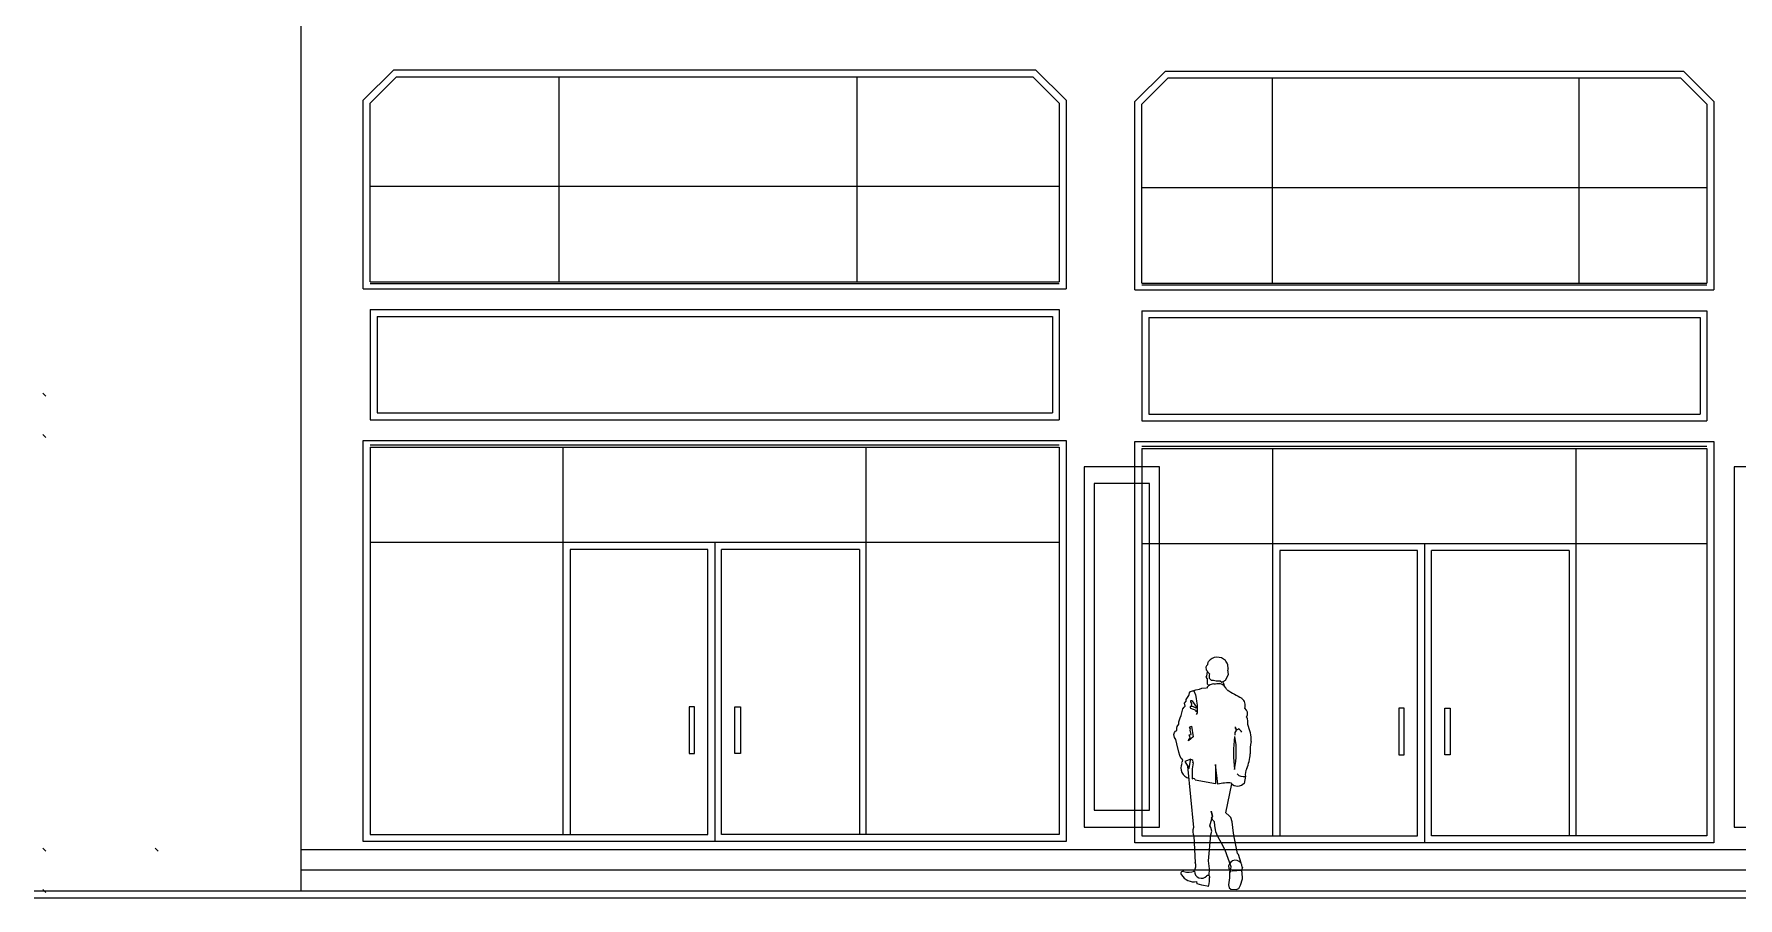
# Model space of a CAD drawing. Header units: inches. Extents: x 330 to 939, y 702 to 1608.
# Drawn here: x 651 to 762.1, y 702.5 to 758.8 of the extents above; entities that cross this region are included whole.
import ezdxf

# ---------------------------------------------------------------- set-up
doc = ezdxf.new("R2010")
doc.units = ezdxf.units.IN
doc.header["$MEASUREMENT"] = 0
doc.layers.add('01_EXISTING_RETAINED', color=7, linetype='Continuous', lineweight=25)
doc.layers.add('02_NEW_FACADE', color=7, linetype='Continuous', lineweight=25)

msp = doc.modelspace()

# ---------------------------------------------------------------- linework, layer by layer
at = {"layer": '01_EXISTING_RETAINED'}
for p, q in [((668.43, 702.93), (668.43, 848.55)), ((674.46, 756.49), (672.47, 754.51)), ((674.64, 756.04), (672.92, 754.32)), ((674.46, 756.49), (716.33, 756.49)), ((674.64, 756.04), (716.15, 756.04)), ((685.26, 742.66), (685.26, 756.04)), ((704.68, 742.66), (704.68, 756.04)), ((716.15, 756.04), (717.87, 754.32)), ((716.33, 756.49), (718.32, 754.51)), ((724.8, 756.41), (722.81, 754.43)), ((724.98, 755.96), (723.26, 754.24)), ((724.8, 756.41), (758.58, 756.41)), ((724.98, 755.96), (758.39, 755.96)), ((731.78, 742.57), (731.78, 755.96)), ((751.79, 742.57), (751.79, 755.96)), ((758.39, 755.96), (760.12, 754.24)), ((758.58, 756.41), (760.56, 754.43)), ((672.47, 742.21), (672.47, 754.51)), ((672.92, 742.66), (672.92, 754.32)), ((717.87, 754.32), (717.87, 742.66)), ((718.32, 754.51), (718.32, 742.21)), ((722.81, 742.13), (722.81, 754.43)), ((723.26, 742.57), (723.26, 754.24)), ((760.12, 754.24), (760.12, 742.57)), ((760.56, 754.43), (760.56, 742.13)), ((672.92, 748.9), (717.87, 748.9)), ((723.26, 748.82), (760.12, 748.82)), ((672.92, 742.66), (717.87, 742.66)), ((672.92, 742.55), (717.87, 742.55)), ((723.26, 742.57), (760.12, 742.57)), ((723.26, 742.47), (760.12, 742.47)), ((672.47, 742.21), (718.32, 742.21)), ((722.81, 742.13), (760.56, 742.13)), ((672.92, 740.86), (717.87, 740.86)), ((672.92, 740.86), (672.92, 733.67)), ((673.37, 740.41), (717.42, 740.41)), ((673.37, 740.41), (673.37, 734.12)), ((717.42, 740.41), (717.42, 734.12)), ((717.87, 740.86), (717.87, 733.67)), ((723.26, 740.78), (760.12, 740.78)), ((723.26, 740.78), (723.26, 733.59)), ((723.71, 740.33), (759.67, 740.33)), ((723.71, 740.33), (723.71, 734.04)), ((759.67, 740.33), (759.67, 734.04)), ((760.12, 740.78), (760.12, 733.59)), ((651.57, 735.41), (651.77, 735.21)), ((672.92, 733.67), (717.87, 733.67)), ((673.37, 734.12), (717.42, 734.12)), ((723.26, 733.59), (760.12, 733.59)), ((723.71, 734.04), (759.67, 734.04)), ((651.57, 732.71), (651.77, 732.51)), ((672.47, 732.32), (718.32, 732.32)), ((672.47, 706.16), (672.47, 732.32)), ((672.92, 732.03), (717.87, 732.03)), ((672.92, 731.87), (717.87, 731.87)), ((672.92, 731.87), (672.92, 706.61)), ((685.51, 706.61), (685.51, 731.87)), ((705.28, 706.61), (705.28, 731.87)), ((717.87, 731.87), (717.87, 706.61)), ((718.32, 732.32), (718.32, 706.16)), ((722.81, 732.24), (760.56, 732.24)), ((722.81, 706.07), (722.81, 732.24)), ((723.26, 731.95), (760.12, 731.95)), ((723.26, 731.79), (760.12, 731.79)), ((723.26, 731.79), (723.26, 706.52)), ((731.8, 706.52), (731.8, 731.79)), ((751.58, 706.52), (751.58, 731.79)), ((760.12, 731.79), (760.12, 706.52)), ((760.56, 732.24), (760.56, 706.07)), ((717.87, 725.66), (672.92, 725.66)), ((685.96, 725.21), (685.96, 706.61)), ((694.95, 725.21), (685.96, 725.21)), ((694.95, 706.61), (694.95, 725.21)), ((695.4, 725.66), (695.4, 706.16)), ((695.84, 706.61), (695.84, 725.21)), ((704.83, 725.21), (695.84, 725.21)), ((704.83, 725.21), (704.83, 706.61)), ((760.12, 725.58), (723.26, 725.58)), ((732.25, 725.13), (732.25, 706.52)), ((741.24, 725.13), (732.25, 725.13)), ((741.24, 706.52), (741.24, 725.13)), ((741.69, 725.58), (741.69, 706.07)), ((742.14, 706.52), (742.14, 725.13)), ((751.13, 725.13), (742.14, 725.13)), ((751.13, 725.13), (751.13, 706.52)), ((728.74, 717.91), (728.71, 717.96)), ((727.48, 716.95), (727.43, 716.88)), ((727.43, 716.88), (727.52, 716.76)), ((727.47, 717.62), (727.44, 717.53)), ((727.44, 717.53), (727.45, 717.36)), ((727.45, 717.36), (727.51, 717.28)), ((727.53, 717.68), (727.47, 717.62)), ((727.52, 717.25), (727.48, 716.95)), ((727.51, 717.28), (727.56, 717.21)), ((727.57, 717.88), (727.53, 717.68)), ((727.56, 717.21), (727.61, 717.15)), ((727.61, 717.15), (727.66, 717.09)), ((727.66, 717.09), (727.65, 717.01)), ((727.65, 717.01), (727.65, 716.8)), ((728.72, 716.67), (728.9, 717.06)), ((728.78, 717.86), (728.74, 717.91)), ((728.83, 717.79), (728.78, 717.86)), ((728.87, 717.68), (728.83, 717.79)), ((728.86, 717.36), (728.9, 717.37)), ((728.9, 717.06), (728.86, 717.36)), ((728.89, 717.45), (728.87, 717.68)), ((728.9, 717.37), (728.89, 717.45)), ((726.33, 715.67), (726.34, 715.75)), ((726.34, 715.75), (726.37, 715.86)), ((726.37, 715.86), (726.43, 715.94)), ((726.43, 715.94), (726.56, 715.98)), ((726.56, 715.98), (726.65, 715.99)), ((726.65, 716), (726.77, 716.06)), ((726.65, 715.99), (726.76, 715.73)), ((726.76, 715.73), (726.81, 715.48)), ((726.77, 716.06), (727.01, 716.09)), ((727.01, 716.09), (727.16, 716.16)), ((727.16, 716.16), (727.45, 716.19)), ((727.45, 716.19), (727.56, 716.21)), ((727.52, 716.76), (727.51, 716.56)), ((727.51, 716.56), (727.52, 716.44)), ((727.52, 716.44), (727.63, 716.33)), ((727.65, 716.8), (727.77, 716.69)), ((727.77, 716.69), (727.94, 716.67)), ((727.94, 716.67), (728.1, 716.64)), ((728.1, 716.64), (728.36, 716.63)), ((728.36, 716.63), (728.48, 716.56)), ((728.48, 716.56), (728.57, 716.59)), ((728.57, 716.6), (728.72, 716.67)), ((694.08, 714.95), (693.72, 714.95)), ((693.72, 714.95), (693.72, 711.89)), ((694.08, 711.89), (694.08, 714.95)), ((696.71, 714.95), (697.07, 714.95)), ((696.71, 711.89), (696.71, 714.95)), ((697.07, 714.95), (697.07, 711.89)), ((725.83, 714.38), (725.93, 714.8)), ((725.93, 714.8), (726.01, 714.91)), ((726.01, 714.91), (726.09, 714.98)), ((726.04, 715.19), (726.15, 715.31)), ((726.04, 715.17), (726.04, 715.19)), ((726.09, 714.98), (726.04, 715.17)), ((726.15, 715.42), (726.33, 715.67)), ((726.15, 715.31), (726.15, 715.42)), ((726.44, 715.33), (726.42, 715.31)), ((726.42, 715.31), (726.42, 715.26)), ((726.42, 715.26), (726.49, 715.16)), ((726.42, 714.96), (726.47, 714.99)), ((726.43, 714.88), (726.42, 714.96)), ((726.45, 714.83), (726.43, 714.88)), ((726.52, 715.33), (726.44, 715.33)), ((726.8, 714.71), (726.45, 714.83)), ((726.49, 715.16), (726.47, 715)), ((726.47, 714.99), (726.57, 714.98)), ((726.58, 715.28), (726.52, 715.33)), ((726.57, 714.98), (726.77, 714.88)), ((726.65, 715.2), (726.58, 715.28)), ((726.74, 715.08), (726.65, 715.2)), ((726.84, 714.91), (726.74, 715.08)), ((726.77, 714.88), (726.84, 714.91)), ((726.8, 714.62), (726.8, 714.71)), ((726.81, 715.48), (726.83, 715.3)), ((726.83, 715.3), (726.87, 715.06)), ((726.87, 715.06), (726.86, 714.85)), ((726.86, 714.85), (726.87, 714.54)), ((740.37, 714.86), (740.01, 714.86)), ((740.01, 714.86), (740.01, 711.81)), ((740.37, 711.81), (740.37, 714.86)), ((743.01, 714.86), (743.36, 714.86)), ((743.01, 711.81), (743.01, 714.86)), ((743.36, 714.86), (743.36, 711.81)), ((725.54, 713.56), (725.57, 713.66)), ((725.54, 713.4), (725.54, 713.56)), ((725.57, 713.66), (725.67, 713.81)), ((725.67, 713.81), (725.68, 713.97)), ((725.68, 713.97), (725.76, 714.23)), ((725.76, 714.23), (725.83, 714.38)), ((726.36, 713.61), (726.49, 713.69)), ((726.43, 713.5), (726.36, 713.61)), ((726.49, 713.68), (726.6, 712.99)), ((726.87, 714.54), (726.79, 714.43)), ((725.35, 713.14), (725.39, 713.27)), ((725.39, 712.94), (725.35, 713.14)), ((725.39, 713.27), (725.46, 713.35)), ((725.47, 712.8), (725.39, 712.94)), ((725.46, 713.35), (725.54, 713.4)), ((725.55, 712.53), (725.47, 712.8)), ((725.67, 711.98), (725.55, 712.53)), ((726.6, 712.99), (726.29, 712.72)), ((726.29, 712.72), (726.33, 712.84)), ((726.33, 712.84), (726.4, 712.91)), ((726.35, 713.11), (726.48, 713.14)), ((726.4, 712.91), (726.35, 713.11)), ((726.4, 713.41), (726.43, 713.5)), ((726.48, 713.14), (726.4, 713.41)), ((693.72, 711.89), (694.08, 711.89)), ((697.07, 711.89), (696.71, 711.89)), ((725.73, 711.76), (725.67, 711.98)), ((725.82, 711.57), (725.73, 711.76)), ((726.45, 711.52), (726.06, 711.37)), ((726.06, 711.37), (726.34, 710.92)), ((726.34, 710.92), (726.44, 711.47)), ((740.01, 711.81), (740.37, 711.81)), ((743.36, 711.81), (743.01, 711.81)), ((726.24, 711.08), (726.62, 707.07)), ((728.07, 711.18), (728.06, 709.92)), ((728.22, 709.89), (728.07, 711.18)), ((730.01, 710.41), (729.93, 709.95)), ((728.06, 709.92), (726.73, 710.16)), ((728.74, 708.03), (729.13, 709.92)), ((727.78, 708.14), (727.86, 707.8)), ((727.86, 707.78), (727.78, 708.14)), ((728.96, 707.83), (728.74, 708.03)), ((727.69, 707.19), (727.86, 707.78)), ((727.76, 707.08), (727.69, 707.19)), ((727.75, 706.59), (727.83, 706.84)), ((727.83, 706.84), (727.76, 707.08)), ((727.86, 707.8), (727.78, 707.67)), ((727.78, 707.67), (727.97, 707.47)), ((727.97, 707.47), (727.99, 707.17)), ((727.99, 707.17), (728.07, 706.8)), ((729.06, 707.73), (728.96, 707.83)), ((729.15, 707.44), (729.06, 707.73)), ((729.24, 706.7), (729.15, 707.44)), ((718.32, 706.16), (672.47, 706.16)), ((672.92, 706.61), (694.95, 706.61)), ((717.87, 706.61), (695.84, 706.61)), ((760.56, 706.07), (722.81, 706.07)), ((723.26, 706.52), (741.24, 706.52)), ((726.65, 706.51), (726.74, 704.79)), ((727.61, 704.9), (727.75, 706.59)), ((728.07, 706.8), (728.2, 706.51)), ((728.2, 706.51), (728.43, 706.07)), ((728.43, 706.07), (728.68, 705.62)), ((729.29, 706.35), (729.24, 706.7)), ((729.5, 705.37), (729.29, 706.35)), ((760.12, 706.52), (742.14, 706.52)), ((651.77, 705.52), (651.57, 705.72)), ((658.9, 705.72), (659.1, 705.52)), ((929.11, 705.62), (668.43, 705.62)), ((727.67, 704.37), (727.61, 704.9)), ((728.68, 705.62), (729.07, 704.53)), ((729.57, 705.31), (729.5, 705.37)), ((729.73, 704.74), (729.57, 705.31)), ((929.11, 704.28), (668.43, 704.28)), ((726.86, 703.39), (726.85, 703.55)), ((727.64, 703.94), (727.67, 704.37)), ((728.98, 703.78), (728.91, 703.33)), ((729.03, 704.36), (728.98, 704.16)), ((728.98, 704.16), (728.98, 703.78)), ((729.07, 704.53), (729.03, 704.36)), ((729.75, 704.27), (729.14, 704.23)), ((729.7, 703.32), (729.83, 703.72)), ((729.82, 704.49), (729.75, 704.26)), ((729.8, 704.13), (729.75, 704.27)), ((729.83, 703.72), (729.8, 704.13)), ((651, 702.93), (939, 702.93)), ((651, 702.48), (939, 702.48)), ((651.57, 703.03), (651.77, 702.83)), ((727.17, 703.31), (726.86, 703.39)), ((727.62, 703.23), (727.17, 703.31)), ((728.91, 703.33), (728.95, 703.14)), ((728.95, 703.14), (729.07, 703.05)), ((729.07, 703.05), (729.4, 703.02)), ((729.4, 703.02), (729.58, 703.1)), ((729.58, 703.1), (729.7, 703.32))]:
    msp.add_line(p, q, dxfattribs=at)
for centre, radius, start, end in [((728.18, 717.43), 0.745, 45.1575, 141.624), ((727.97, 715.86), 0.578, 90.7032, 142.335), ((726.93, 737.36), 20.94, 272.8138, 273.8726), ((728.17, 715.8), 0.686, 20.9493, 75.2447), ((728.87, 716.53), 0.299, 166.5646, 217.8265), ((735.1, 725.85), 11.64, 237.3378, 242.7805), ((729.42, 715.02), 0.587, 342.2683, 53.1102), ((729.74, 714.5), 0.416, 327.4972, 55.6712), ((729.48, 713.6), 0.136, 160.6722, 311.1082), ((729.14, 713.46), 0.278, 349.0023, 35.0458), ((729.18, 713.89), 0.996, 353.2671, 22.722), ((727.76, 712.71), 2.63, 359.5066, 23.9654), ((738.4, 711.86), 9.16, 172.8735, 186.3386), ((723.62, 711.99), 5.8, 348.6183, 10.1636), ((729.61, 713.19), 0.295, 132.892, 197.5234), ((729.03, 712.69), 0.969, 38.6237, 56.4826), ((732.64, 712.1), 2.32, 165.5713, 185.6094), ((725.8, 711.44), 0.134, 288.8367, 82.0052), ((726.45, 711.36), 0.155, 328.1519, 90.8371), ((731.1, 710.52), 4.57, 170.2742, 183.3476), ((726.67, 712.24), 3.68, 338.834, 354.299), ((726.48, 710.95), 0.682, 154.158, 257.0497), ((726.61, 710.13), 0.132, 27.8581, 136.2768), ((729.88, 710.95), 0.562, 222.8461, 283.359), ((730.77, 710.53), 0.772, 150.4278, 189.564), ((728.85, 707.43), 2.55, 84.0861, 104.5823), ((729.51, 710.34), 0.567, 222.1752, 319.4113), ((727.27, 706.81), 0.688, 158.1105, 207.9426), ((726.1, 704.59), 0.675, 329.2053, 17.439), ((729.36, 704.49), 0.446, 0.2336, 227.5247), ((725.93, 704.08), 0.133, 61.3093, 231.1448), ((726.63, 704.44), 0.908, 210.0612, 282.7366), ((726.29, 705.39), 1.23, 256.1798, 289.1944), ((727.15, 704.22), 0.46, 178.6275, 318.9985), ((727.57, 703.83), 0.119, 324.8885, 136.639), ((726.49, 703.65), 1.19, 341.8585, 7.4816)]:
    msp.add_arc(centre, radius, start, end, dxfattribs=at)
at = {"layer": '02_NEW_FACADE'}
for points in [[(724.4, 707.1), (724.4, 730.6), (719.5, 730.6), (719.5, 707.1)], [(766.9, 707.1), (766.9, 730.6), (761.9, 730.6), (761.9, 707.1)], [(723.75, 708.2), (723.75, 729.5), (720.15, 729.5), (720.15, 708.2)]]:
    msp.add_lwpolyline(points, close=True, dxfattribs=at)

doc.saveas('drawing.dxf')
